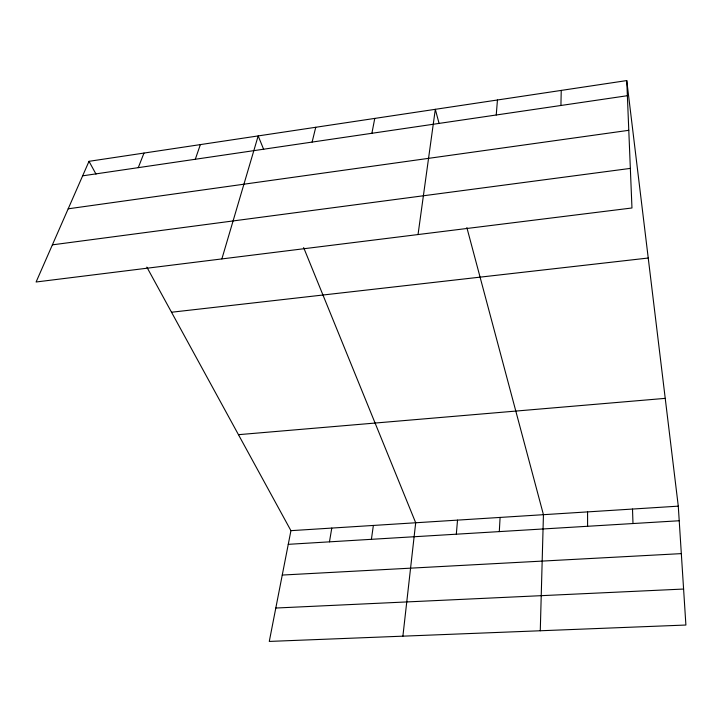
<?xml version="1.0" encoding="UTF-8"?>
<svg xmlns="http://www.w3.org/2000/svg" width="722" height="722" viewBox="0 0 722 722"><rect width="100%" height="100%" fill="white"/><g stroke="black" fill="none" stroke-linecap="round" stroke-linejoin="round"><path stroke-width="1.08" d="M560.922 105.484L561.238 90.412M540.273 630.766L543.44 514.687L466.854 227.565M499.299 531.609L500.093 517.43M496.24 114.997L497.449 99.988M456.322 534.199L457.522 520.12M402.894 636.172L415.692 522.764L303.637 247.565M418.038 234.551L435.312 109.32L439.048 123.318M371.406 539.316L373.364 525.445M329.458 541.852L331.786 528.071M371.893 133.29L374.763 118.417M146.837 267.095L290.93 530.661L269.279 641.425L685.9 625.035L678.283 506.158L626.75 80.575L89.005 161.322L36.1 281.995L631.967 207.981L626.75 80.575M312.112 142.081L315.74 127.28M221.871 258.918L258.178 135.916L263.692 149.463M195.301 159.264L200.364 144.608M138.263 167.657L143.985 153.073M82.642 175.834L627.364 95.71M68.184 208.811L628.781 130.312M52.39 244.848L630.342 168.397M171.511 312.238L648.239 258.025M238.459 434.68L665.224 398.363M290.93 530.661L678.283 506.158M288.258 544.334L679.212 520.752M282.257 575.055L681.324 553.621M275.804 608.032L683.59 589.044M89.005 161.322L96.008 174.128M632.508 509.055L632.986 523.54M587.564 511.898L587.6 526.275"/></g></svg>
